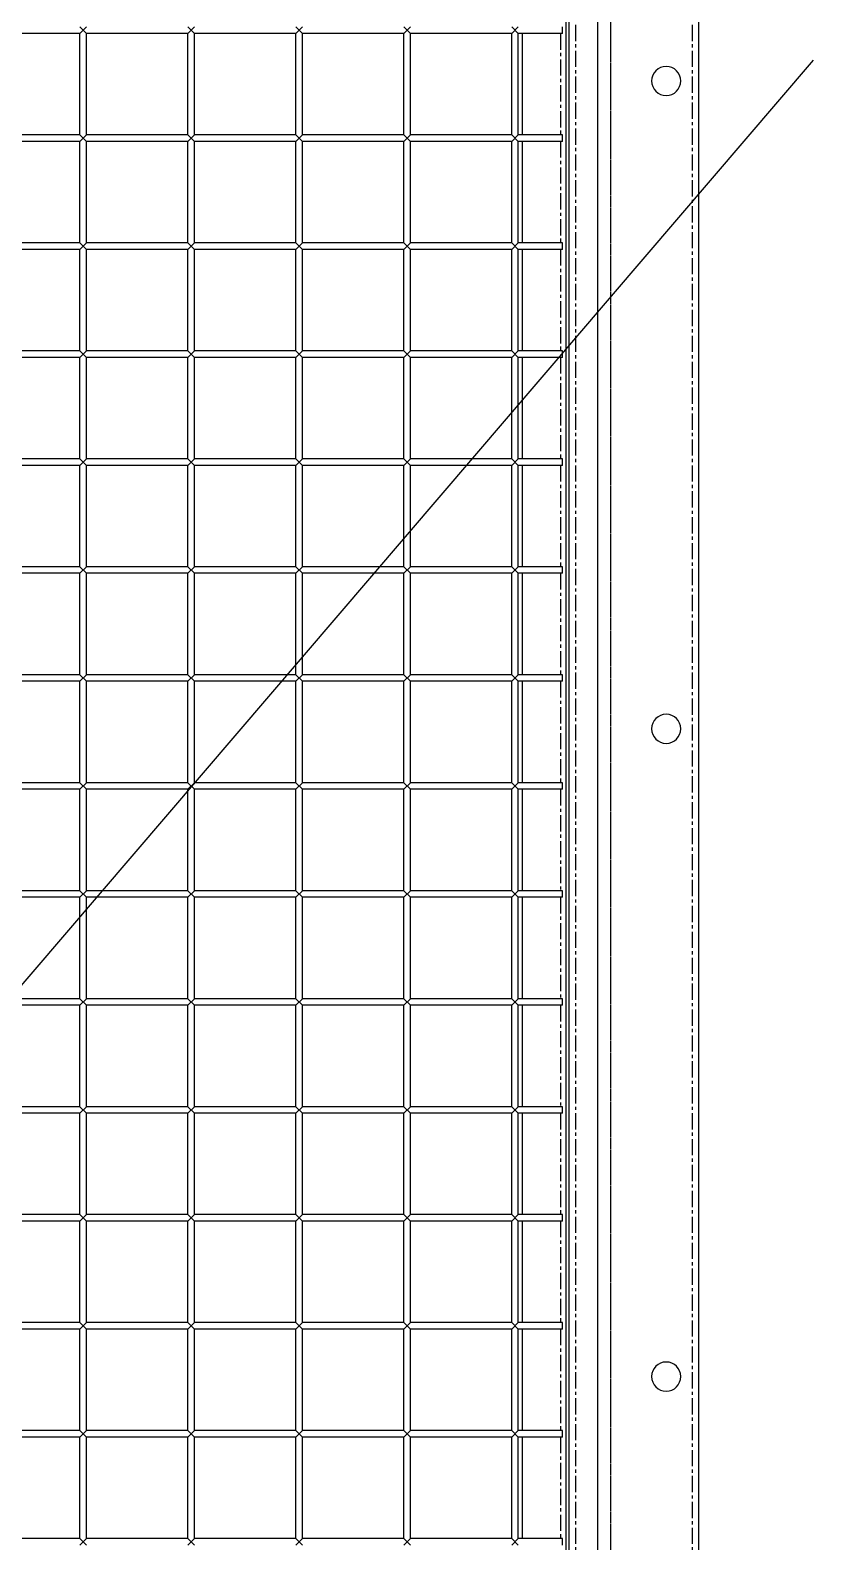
# Model space of a CAD drawing. Header units: millimetres. Extents: x -198529 to 244266, y -64 to 158464.
# Drawn here: x -170408 to -170034, y 95307 to 96007 of the extents above; entities that cross this region are included whole.
import ezdxf

# ---------------------------------------------------------------- set-up
doc = ezdxf.new("R2010")
doc.units = ezdxf.units.MM
doc.linetypes.add('CENTER', pattern=[12, 7.5, -1.5, 1.5, -1.5])
doc.linetypes.add('HIDDEN2', pattern=[4.7625, 3.175, -1.5875])
for name, color, linetype in [('0-DCC', 30, 'Continuous'), ('0-DCC-STRUC-T', 4, 'Continuous'), ('K-CEIL-DCC-RACK', 10, 'Continuous')]:
    doc.layers.add(name, color=color, linetype=linetype)

# ---------------------------------------------------------------- blocks, each defined once
blk = doc.blocks.new('DCC2850x1800(右)')
at = {"color": 0, "linetype": 'Continuous'}
for p, q in [((62906, -72678.48), (62906, -74478.48)), ((62966, -74478.48), (62966, -72678.48)), ((62967.5, -72730.88), (62967.5, -74426.08)), ((62969, -73006.48), (62969, -73003.48)), ((62969, -73006.48), (62989.5, -73006.48)), ((62987.5, -73053.48), (62987.5, -73006.48)), ((62992.5, -73006.48), (62989.5, -73003.48)), ((62992.5, -73003.48), (62989.5, -73006.48)), ((62989.5, -73053.48), (62989.5, -73006.48)), ((62992.5, -73053.48), (62992.5, -73006.48)), ((62992.5, -73006.48), (63039.5, -73006.48)), ((63042.5, -73006.48), (63039.5, -73003.48)), ((63042.5, -73003.48), (63039.5, -73006.48)), ((63039.5, -73053.48), (63039.5, -73006.48)), ((63042.5, -73006.48), (63089.5, -73006.48)), ((63042.5, -73053.48), (63042.5, -73006.48)), ((63092.5, -73006.48), (63089.5, -73003.48)), ((63092.5, -73003.48), (63089.5, -73006.48)), ((63089.5, -73053.48), (63089.5, -73006.48)), ((63092.5, -73006.48), (63139.5, -73006.48)), ((63092.5, -73053.48), (63092.5, -73006.48)), ((63142.5, -73006.48), (63139.5, -73003.48)), ((63142.5, -73003.48), (63139.5, -73006.48)), ((63139.5, -73053.48), (63139.5, -73006.48)), ((63142.5, -73006.48), (63189.5, -73006.48)), ((63142.5, -73053.48), (63142.5, -73006.48)), ((63192.5, -73006.48), (63189.5, -73003.48)), ((63192.5, -73003.48), (63189.5, -73006.48)), ((63189.5, -73053.48), (63189.5, -73006.48)), ((63192.5, -73006.48), (63239.5, -73006.48)), ((63192.5, -73053.48), (63192.5, -73006.48)), ((62969, -73053.48), (62989.5, -73053.48)), ((62969, -73056.48), (62969, -73053.48)), ((62969, -73056.48), (62989.5, -73056.48)), ((62987.5, -73103.48), (62987.5, -73056.48)), ((62992.5, -73056.48), (62989.5, -73053.48)), ((62992.5, -73053.48), (62989.5, -73056.48)), ((62989.5, -73103.48), (62989.5, -73056.48)), ((62992.5, -73053.48), (63039.5, -73053.48)), ((62992.5, -73103.48), (62992.5, -73056.48)), ((62992.5, -73056.48), (63039.5, -73056.48)), ((63042.5, -73056.48), (63039.5, -73053.48)), ((63042.5, -73053.48), (63039.5, -73056.48)), ((63039.5, -73103.48), (63039.5, -73056.48)), ((63042.5, -73053.48), (63089.5, -73053.48)), ((63042.5, -73056.48), (63089.5, -73056.48)), ((63042.5, -73103.48), (63042.5, -73056.48)), ((63092.5, -73056.48), (63089.5, -73053.48)), ((63092.5, -73053.48), (63089.5, -73056.48)), ((63089.5, -73103.48), (63089.5, -73056.48)), ((63092.5, -73053.48), (63139.5, -73053.48)), ((63092.5, -73056.48), (63139.5, -73056.48)), ((63092.5, -73103.48), (63092.5, -73056.48)), ((63142.5, -73056.48), (63139.5, -73053.48)), ((63142.5, -73053.48), (63139.5, -73056.48)), ((63139.5, -73103.48), (63139.5, -73056.48)), ((63142.5, -73053.48), (63189.5, -73053.48)), ((63142.5, -73056.48), (63189.5, -73056.48)), ((63142.5, -73103.48), (63142.5, -73056.48)), ((63192.5, -73056.48), (63189.5, -73053.48)), ((63192.5, -73053.48), (63189.5, -73056.48)), ((63189.5, -73103.48), (63189.5, -73056.48)), ((63192.5, -73053.48), (63239.5, -73053.48)), ((63192.5, -73056.48), (63239.5, -73056.48)), ((63192.5, -73103.48), (63192.5, -73056.48)), ((62969, -73103.48), (62989.5, -73103.48)), ((62969, -73106.48), (62969, -73103.48)), ((62969, -73106.48), (62989.5, -73106.48)), ((62987.5, -73153.48), (62987.5, -73106.48)), ((62992.5, -73106.48), (62989.5, -73103.48)), ((62992.5, -73103.48), (62989.5, -73106.48)), ((62989.5, -73153.48), (62989.5, -73106.48)), ((62992.5, -73103.48), (63039.5, -73103.48)), ((62992.5, -73153.48), (62992.5, -73106.48)), ((62992.5, -73106.48), (63039.5, -73106.48)), ((63042.5, -73106.48), (63039.5, -73103.48)), ((63042.5, -73103.48), (63039.5, -73106.48)), ((63039.5, -73153.48), (63039.5, -73106.48)), ((63042.5, -73103.48), (63089.5, -73103.48)), ((63042.5, -73106.48), (63089.5, -73106.48)), ((63042.5, -73153.48), (63042.5, -73106.48)), ((63092.5, -73106.48), (63089.5, -73103.48)), ((63092.5, -73103.48), (63089.5, -73106.48)), ((63089.5, -73153.48), (63089.5, -73106.48)), ((63092.5, -73103.48), (63139.5, -73103.48)), ((63092.5, -73106.48), (63139.5, -73106.48)), ((63092.5, -73153.48), (63092.5, -73106.48)), ((63142.5, -73106.48), (63139.5, -73103.48)), ((63142.5, -73103.48), (63139.5, -73106.48)), ((63139.5, -73153.48), (63139.5, -73106.48)), ((63142.5, -73103.48), (63189.5, -73103.48)), ((63142.5, -73106.48), (63189.5, -73106.48)), ((63142.5, -73153.48), (63142.5, -73106.48)), ((63192.5, -73106.48), (63189.5, -73103.48)), ((63192.5, -73103.48), (63189.5, -73106.48)), ((63189.5, -73153.48), (63189.5, -73106.48)), ((63192.5, -73103.48), (63239.5, -73103.48)), ((63192.5, -73106.48), (63239.5, -73106.48)), ((63192.5, -73153.48), (63192.5, -73106.48)), ((62969, -73153.48), (62989.5, -73153.48)), ((62969, -73156.48), (62969, -73153.48)), ((62969, -73156.48), (62989.5, -73156.48)), ((62987.5, -73203.48), (62987.5, -73156.48)), ((62992.5, -73156.48), (62989.5, -73153.48)), ((62992.5, -73153.48), (62989.5, -73156.48)), ((62989.5, -73203.48), (62989.5, -73156.48)), ((62992.5, -73153.48), (63039.5, -73153.48)), ((62992.5, -73203.48), (62992.5, -73156.48)), ((62992.5, -73156.48), (63039.5, -73156.48)), ((63042.5, -73156.48), (63039.5, -73153.48)), ((63042.5, -73153.48), (63039.5, -73156.48)), ((63039.5, -73203.48), (63039.5, -73156.48)), ((63042.5, -73153.48), (63089.5, -73153.48)), ((63042.5, -73156.48), (63089.5, -73156.48)), ((63042.5, -73203.48), (63042.5, -73156.48)), ((63092.5, -73156.48), (63089.5, -73153.48)), ((63092.5, -73153.48), (63089.5, -73156.48)), ((63089.5, -73203.48), (63089.5, -73156.48)), ((63092.5, -73153.48), (63139.5, -73153.48)), ((63092.5, -73156.48), (63139.5, -73156.48)), ((63092.5, -73203.48), (63092.5, -73156.48)), ((63142.5, -73156.48), (63139.5, -73153.48)), ((63142.5, -73153.48), (63139.5, -73156.48)), ((63139.5, -73203.48), (63139.5, -73156.48)), ((63142.5, -73153.48), (63189.5, -73153.48)), ((63142.5, -73156.48), (63189.5, -73156.48)), ((63142.5, -73203.48), (63142.5, -73156.48)), ((63192.5, -73156.48), (63189.5, -73153.48)), ((63192.5, -73153.48), (63189.5, -73156.48)), ((63189.5, -73203.48), (63189.5, -73156.48)), ((63192.5, -73153.48), (63239.5, -73153.48)), ((63192.5, -73156.48), (63239.5, -73156.48)), ((63192.5, -73203.48), (63192.5, -73156.48)), ((62969, -73203.48), (62989.5, -73203.48)), ((62969, -73206.48), (62969, -73203.48)), ((62992.5, -73206.48), (62989.5, -73203.48)), ((62992.5, -73203.48), (62989.5, -73206.48)), ((62992.5, -73203.48), (63039.5, -73203.48)), ((63042.5, -73206.48), (63039.5, -73203.48)), ((63042.5, -73203.48), (63039.5, -73206.48)), ((63042.5, -73203.48), (63089.5, -73203.48)), ((63092.5, -73206.48), (63089.5, -73203.48)), ((63092.5, -73203.48), (63089.5, -73206.48)), ((63092.5, -73203.48), (63139.5, -73203.48)), ((63142.5, -73206.48), (63139.5, -73203.48)), ((63142.5, -73203.48), (63139.5, -73206.48)), ((63142.5, -73203.48), (63189.5, -73203.48)), ((63192.5, -73206.48), (63189.5, -73203.48)), ((63192.5, -73203.48), (63189.5, -73206.48)), ((63192.5, -73203.48), (63239.5, -73203.48)), ((62969, -73206.48), (62989.5, -73206.48)), ((62987.5, -73253.48), (62987.5, -73206.48)), ((62989.5, -73253.48), (62989.5, -73206.48)), ((62992.5, -73253.48), (62992.5, -73206.48)), ((62992.5, -73206.48), (63039.5, -73206.48)), ((63039.5, -73253.48), (63039.5, -73206.48)), ((63042.5, -73206.48), (63089.5, -73206.48)), ((63042.5, -73253.48), (63042.5, -73206.48)), ((63089.5, -73253.48), (63089.5, -73206.48)), ((63092.5, -73206.48), (63139.5, -73206.48)), ((63092.5, -73253.48), (63092.5, -73206.48)), ((63139.5, -73253.48), (63139.5, -73206.48)), ((63142.5, -73206.48), (63189.5, -73206.48)), ((63142.5, -73253.48), (63142.5, -73206.48)), ((63189.5, -73253.48), (63189.5, -73206.48)), ((63192.5, -73206.48), (63239.5, -73206.48)), ((63192.5, -73253.48), (63192.5, -73206.48)), ((62969, -73253.48), (62989.5, -73253.48)), ((62969, -73256.48), (62969, -73253.48)), ((62992.5, -73256.48), (62989.5, -73253.48)), ((62992.5, -73253.48), (62989.5, -73256.48)), ((62992.5, -73253.48), (63039.5, -73253.48)), ((63042.5, -73256.48), (63039.5, -73253.48)), ((63042.5, -73253.48), (63039.5, -73256.48)), ((63042.5, -73253.48), (63089.5, -73253.48)), ((63092.5, -73256.48), (63089.5, -73253.48)), ((63092.5, -73253.48), (63089.5, -73256.48)), ((63092.5, -73253.48), (63139.5, -73253.48)), ((63142.5, -73256.48), (63139.5, -73253.48)), ((63142.5, -73253.48), (63139.5, -73256.48)), ((63142.5, -73253.48), (63189.5, -73253.48)), ((63192.5, -73256.48), (63189.5, -73253.48)), ((63192.5, -73253.48), (63189.5, -73256.48)), ((63192.5, -73253.48), (63239.5, -73253.48)), ((62969, -73256.48), (62989.5, -73256.48)), ((62987.5, -73303.48), (62987.5, -73256.48)), ((62989.5, -73303.48), (62989.5, -73256.48)), ((62992.5, -73303.48), (62992.5, -73256.48)), ((62992.5, -73256.48), (63039.5, -73256.48)), ((63039.5, -73303.48), (63039.5, -73256.48)), ((63042.5, -73256.48), (63089.5, -73256.48)), ((63042.5, -73303.48), (63042.5, -73256.48)), ((63089.5, -73303.48), (63089.5, -73256.48)), ((63092.5, -73256.48), (63139.5, -73256.48)), ((63092.5, -73303.48), (63092.5, -73256.48)), ((63139.5, -73303.48), (63139.5, -73256.48)), ((63142.5, -73256.48), (63189.5, -73256.48)), ((63142.5, -73303.48), (63142.5, -73256.48)), ((63189.5, -73303.48), (63189.5, -73256.48)), ((63192.5, -73256.48), (63239.5, -73256.48)), ((63192.5, -73303.48), (63192.5, -73256.48)), ((62969, -73303.48), (62989.5, -73303.48)), ((62969, -73306.48), (62969, -73303.48)), ((62992.5, -73306.48), (62989.5, -73303.48)), ((62992.5, -73303.48), (62989.5, -73306.48)), ((62992.5, -73303.48), (63039.5, -73303.48)), ((63042.5, -73306.48), (63039.5, -73303.48)), ((63042.5, -73303.48), (63039.5, -73306.48)), ((63042.5, -73303.48), (63089.5, -73303.48)), ((63092.5, -73306.48), (63089.5, -73303.48)), ((63092.5, -73303.48), (63089.5, -73306.48)), ((63092.5, -73303.48), (63139.5, -73303.48)), ((63142.5, -73306.48), (63139.5, -73303.48)), ((63142.5, -73303.48), (63139.5, -73306.48)), ((63142.5, -73303.48), (63189.5, -73303.48)), ((63192.5, -73306.48), (63189.5, -73303.48)), ((63192.5, -73303.48), (63189.5, -73306.48)), ((63192.5, -73303.48), (63239.5, -73303.48)), ((62969, -73306.48), (62989.5, -73306.48)), ((62987.5, -73353.48), (62987.5, -73306.48)), ((62989.5, -73353.48), (62989.5, -73306.48)), ((62992.5, -73353.48), (62992.5, -73306.48)), ((62992.5, -73306.48), (63039.5, -73306.48)), ((63039.5, -73353.48), (63039.5, -73306.48)), ((63042.5, -73306.48), (63089.5, -73306.48)), ((63042.5, -73353.48), (63042.5, -73306.48)), ((63089.5, -73353.48), (63089.5, -73306.48)), ((63092.5, -73306.48), (63139.5, -73306.48)), ((63092.5, -73353.48), (63092.5, -73306.48)), ((63139.5, -73353.48), (63139.5, -73306.48)), ((63142.5, -73306.48), (63189.5, -73306.48)), ((63142.5, -73353.48), (63142.5, -73306.48)), ((63189.5, -73353.48), (63189.5, -73306.48)), ((63192.5, -73306.48), (63239.5, -73306.48)), ((63192.5, -73353.48), (63192.5, -73306.48)), ((62969, -73353.48), (62989.5, -73353.48)), ((62969, -73356.48), (62969, -73353.48)), ((62969, -73356.48), (62989.5, -73356.48)), ((62987.5, -73403.48), (62987.5, -73356.48)), ((62992.5, -73356.48), (62989.5, -73353.48)), ((62992.5, -73353.48), (62989.5, -73356.48)), ((62989.5, -73403.48), (62989.5, -73356.48)), ((62992.5, -73353.48), (63039.5, -73353.48)), ((62992.5, -73403.48), (62992.5, -73356.48)), ((62992.5, -73356.48), (63039.5, -73356.48)), ((63042.5, -73356.48), (63039.5, -73353.48)), ((63042.5, -73353.48), (63039.5, -73356.48)), ((63039.5, -73403.48), (63039.5, -73356.48)), ((63042.5, -73353.48), (63089.5, -73353.48)), ((63042.5, -73356.48), (63089.5, -73356.48)), ((63042.5, -73403.48), (63042.5, -73356.48)), ((63092.5, -73356.48), (63089.5, -73353.48)), ((63092.5, -73353.48), (63089.5, -73356.48)), ((63089.5, -73403.48), (63089.5, -73356.48)), ((63092.5, -73353.48), (63139.5, -73353.48)), ((63092.5, -73356.48), (63139.5, -73356.48)), ((63092.5, -73403.48), (63092.5, -73356.48)), ((63142.5, -73356.48), (63139.5, -73353.48)), ((63142.5, -73353.48), (63139.5, -73356.48)), ((63139.5, -73403.48), (63139.5, -73356.48)), ((63142.5, -73353.48), (63189.5, -73353.48)), ((63142.5, -73356.48), (63189.5, -73356.48)), ((63142.5, -73403.48), (63142.5, -73356.48)), ((63192.5, -73353.48), (63189.5, -73356.48)), ((63192.5, -73356.48), (63189.5, -73353.48)), ((63189.5, -73403.48), (63189.5, -73356.48)), ((63192.5, -73353.48), (63239.5, -73353.48)), ((63192.5, -73356.48), (63239.5, -73356.48)), ((63192.5, -73403.48), (63192.5, -73356.48)), ((62969, -73403.48), (62989.5, -73403.48)), ((62969, -73406.48), (62969, -73403.48)), ((62969, -73406.48), (62989.5, -73406.48)), ((62987.5, -73453.48), (62987.5, -73406.48)), ((62992.5, -73403.48), (62989.5, -73406.48)), ((62992.5, -73406.48), (62989.5, -73403.48)), ((62989.5, -73453.48), (62989.5, -73406.48)), ((62992.5, -73403.48), (63039.5, -73403.48)), ((62992.5, -73453.48), (62992.5, -73406.48)), ((62992.5, -73406.48), (63039.5, -73406.48)), ((63042.5, -73403.48), (63039.5, -73406.48)), ((63042.5, -73406.48), (63039.5, -73403.48)), ((63039.5, -73453.48), (63039.5, -73406.48)), ((63042.5, -73403.48), (63089.5, -73403.48)), ((63042.5, -73406.48), (63089.5, -73406.48)), ((63042.5, -73453.48), (63042.5, -73406.48)), ((63092.5, -73406.48), (63089.5, -73403.48)), ((63092.5, -73403.48), (63089.5, -73406.48)), ((63089.5, -73453.48), (63089.5, -73406.48)), ((63092.5, -73403.48), (63139.5, -73403.48)), ((63092.5, -73406.48), (63139.5, -73406.48)), ((63092.5, -73453.48), (63092.5, -73406.48)), ((63142.5, -73403.48), (63139.5, -73406.48)), ((63142.5, -73406.48), (63139.5, -73403.48)), ((63139.5, -73453.48), (63139.5, -73406.48)), ((63142.5, -73403.48), (63189.5, -73403.48)), ((63142.5, -73406.48), (63189.5, -73406.48)), ((63142.5, -73453.48), (63142.5, -73406.48)), ((63192.5, -73403.48), (63189.5, -73406.48)), ((63192.5, -73406.48), (63189.5, -73403.48)), ((63189.5, -73453.48), (63189.5, -73406.48)), ((63192.5, -73403.48), (63239.5, -73403.48)), ((63192.5, -73406.48), (63239.5, -73406.48)), ((63192.5, -73453.48), (63192.5, -73406.48)), ((62969, -73453.48), (62989.5, -73453.48)), ((62969, -73456.48), (62969, -73453.48)), ((62969, -73456.48), (62989.5, -73456.48)), ((62987.5, -73503.48), (62987.5, -73456.48)), ((62992.5, -73453.48), (62989.5, -73456.48)), ((62992.5, -73456.48), (62989.5, -73453.48)), ((62989.5, -73503.48), (62989.5, -73456.48)), ((62992.5, -73453.48), (63039.5, -73453.48)), ((62992.5, -73503.48), (62992.5, -73456.48)), ((62992.5, -73456.48), (63039.5, -73456.48)), ((63042.5, -73453.48), (63039.5, -73456.48)), ((63042.5, -73456.48), (63039.5, -73453.48)), ((63039.5, -73503.48), (63039.5, -73456.48)), ((63042.5, -73453.48), (63089.5, -73453.48)), ((63042.5, -73456.48), (63089.5, -73456.48)), ((63042.5, -73503.48), (63042.5, -73456.48)), ((63092.5, -73453.48), (63089.5, -73456.48)), ((63092.5, -73456.48), (63089.5, -73453.48)), ((63089.5, -73503.48), (63089.5, -73456.48)), ((63092.5, -73453.48), (63139.5, -73453.48)), ((63092.5, -73456.48), (63139.5, -73456.48)), ((63092.5, -73503.48), (63092.5, -73456.48)), ((63142.5, -73453.48), (63139.5, -73456.48)), ((63142.5, -73456.48), (63139.5, -73453.48)), ((63139.5, -73503.48), (63139.5, -73456.48)), ((63142.5, -73453.48), (63189.5, -73453.48)), ((63142.5, -73456.48), (63189.5, -73456.48)), ((63142.5, -73503.48), (63142.5, -73456.48)), ((63192.5, -73453.48), (63189.5, -73456.48)), ((63192.5, -73456.48), (63189.5, -73453.48)), ((63189.5, -73503.48), (63189.5, -73456.48)), ((63192.5, -73453.48), (63239.5, -73453.48)), ((63192.5, -73456.48), (63239.5, -73456.48)), ((63192.5, -73503.48), (63192.5, -73456.48)), ((62969, -73503.48), (62989.5, -73503.48)), ((62969, -73506.48), (62969, -73503.48)), ((62969, -73506.48), (62989.5, -73506.48)), ((62987.5, -73553.48), (62987.5, -73506.48)), ((62992.5, -73503.48), (62989.5, -73506.48)), ((62992.5, -73506.48), (62989.5, -73503.48)), ((62989.5, -73553.48), (62989.5, -73506.48)), ((62992.5, -73503.48), (63039.5, -73503.48)), ((62992.5, -73553.48), (62992.5, -73506.48)), ((62992.5, -73506.48), (63039.5, -73506.48)), ((63042.5, -73503.48), (63039.5, -73506.48)), ((63042.5, -73506.48), (63039.5, -73503.48)), ((63039.5, -73553.48), (63039.5, -73506.48)), ((63042.5, -73503.48), (63089.5, -73503.48)), ((63042.5, -73506.48), (63089.5, -73506.48)), ((63042.5, -73553.48), (63042.5, -73506.48)), ((63092.5, -73503.48), (63089.5, -73506.48)), ((63092.5, -73506.48), (63089.5, -73503.48)), ((63089.5, -73553.48), (63089.5, -73506.48)), ((63092.5, -73503.48), (63139.5, -73503.48)), ((63092.5, -73506.48), (63139.5, -73506.48)), ((63092.5, -73553.48), (63092.5, -73506.48)), ((63142.5, -73503.48), (63139.5, -73506.48)), ((63142.5, -73506.48), (63139.5, -73503.48)), ((63139.5, -73553.48), (63139.5, -73506.48)), ((63142.5, -73503.48), (63189.5, -73503.48)), ((63142.5, -73506.48), (63189.5, -73506.48)), ((63142.5, -73553.48), (63142.5, -73506.48)), ((63192.5, -73503.48), (63189.5, -73506.48)), ((63192.5, -73506.48), (63189.5, -73503.48)), ((63189.5, -73553.48), (63189.5, -73506.48)), ((63192.5, -73503.48), (63239.5, -73503.48)), ((63192.5, -73506.48), (63239.5, -73506.48)), ((63192.5, -73553.48), (63192.5, -73506.48)), ((62969, -73553.48), (62989.5, -73553.48)), ((62969, -73556.48), (62969, -73553.48)), ((62992.5, -73553.48), (62989.5, -73556.48)), ((62992.5, -73556.48), (62989.5, -73553.48)), ((62992.5, -73553.48), (63039.5, -73553.48)), ((63042.5, -73553.48), (63039.5, -73556.48)), ((63042.5, -73556.48), (63039.5, -73553.48)), ((63042.5, -73553.48), (63089.5, -73553.48)), ((63092.5, -73553.48), (63089.5, -73556.48)), ((63092.5, -73556.48), (63089.5, -73553.48)), ((63092.5, -73553.48), (63139.5, -73553.48)), ((63142.5, -73553.48), (63139.5, -73556.48)), ((63142.5, -73556.48), (63139.5, -73553.48)), ((63142.5, -73553.48), (63189.5, -73553.48)), ((63192.5, -73553.48), (63189.5, -73556.48)), ((63192.5, -73556.48), (63189.5, -73553.48)), ((63192.5, -73553.48), (63239.5, -73553.48)), ((62969, -73556.48), (62989.5, -73556.48)), ((62987.5, -73603.48), (62987.5, -73556.48)), ((62989.5, -73603.48), (62989.5, -73556.48)), ((62992.5, -73603.48), (62992.5, -73556.48)), ((62992.5, -73556.48), (63039.5, -73556.48)), ((63039.5, -73603.48), (63039.5, -73556.48)), ((63042.5, -73556.48), (63089.5, -73556.48)), ((63042.5, -73603.48), (63042.5, -73556.48)), ((63089.5, -73603.48), (63089.5, -73556.48)), ((63092.5, -73556.48), (63139.5, -73556.48)), ((63092.5, -73603.48), (63092.5, -73556.48)), ((63139.5, -73603.48), (63139.5, -73556.48)), ((63142.5, -73556.48), (63189.5, -73556.48)), ((63142.5, -73603.48), (63142.5, -73556.48)), ((63189.5, -73603.48), (63189.5, -73556.48)), ((63192.5, -73556.48), (63239.5, -73556.48)), ((63192.5, -73603.48), (63192.5, -73556.48)), ((62969, -73603.48), (62989.5, -73603.48)), ((62969, -73606.48), (62969, -73603.48)), ((62992.5, -73603.48), (62989.5, -73606.48)), ((62992.5, -73606.48), (62989.5, -73603.48)), ((62992.5, -73603.48), (63039.5, -73603.48)), ((63042.5, -73603.48), (63039.5, -73606.48)), ((63042.5, -73606.48), (63039.5, -73603.48)), ((63042.5, -73603.48), (63089.5, -73603.48)), ((63092.5, -73603.48), (63089.5, -73606.48)), ((63092.5, -73606.48), (63089.5, -73603.48)), ((63092.5, -73603.48), (63139.5, -73603.48)), ((63142.5, -73603.48), (63139.5, -73606.48)), ((63142.5, -73606.48), (63139.5, -73603.48)), ((63142.5, -73603.48), (63189.5, -73603.48)), ((63192.5, -73603.48), (63189.5, -73606.48)), ((63192.5, -73606.48), (63189.5, -73603.48)), ((63192.5, -73603.48), (63239.5, -73603.48)), ((62969, -73606.48), (62989.5, -73606.48)), ((62987.5, -73653.48), (62987.5, -73606.48)), ((62989.5, -73653.48), (62989.5, -73606.48)), ((62992.5, -73653.48), (62992.5, -73606.48)), ((62992.5, -73606.48), (63039.5, -73606.48)), ((63039.5, -73653.48), (63039.5, -73606.48)), ((63042.5, -73606.48), (63089.5, -73606.48)), ((63042.5, -73653.48), (63042.5, -73606.48)), ((63089.5, -73653.48), (63089.5, -73606.48)), ((63092.5, -73606.48), (63139.5, -73606.48)), ((63092.5, -73653.48), (63092.5, -73606.48)), ((63139.5, -73653.48), (63139.5, -73606.48)), ((63142.5, -73606.48), (63189.5, -73606.48)), ((63142.5, -73653.48), (63142.5, -73606.48)), ((63189.5, -73653.48), (63189.5, -73606.48)), ((63192.5, -73606.48), (63239.5, -73606.48)), ((63192.5, -73653.48), (63192.5, -73606.48)), ((62969, -73653.48), (62989.5, -73653.48)), ((62969, -73656.48), (62969, -73653.48)), ((62992.5, -73653.48), (62989.5, -73656.48)), ((62992.5, -73656.48), (62989.5, -73653.48)), ((62992.5, -73653.48), (63039.5, -73653.48)), ((63042.5, -73653.48), (63039.5, -73656.48)), ((63042.5, -73656.48), (63039.5, -73653.48)), ((63042.5, -73653.48), (63089.5, -73653.48)), ((63092.5, -73653.48), (63089.5, -73656.48)), ((63092.5, -73656.48), (63089.5, -73653.48)), ((63092.5, -73653.48), (63139.5, -73653.48)), ((63142.5, -73653.48), (63139.5, -73656.48)), ((63142.5, -73656.48), (63139.5, -73653.48)), ((63142.5, -73653.48), (63189.5, -73653.48)), ((63192.5, -73653.48), (63189.5, -73656.48)), ((63192.5, -73656.48), (63189.5, -73653.48)), ((63192.5, -73653.48), (63239.5, -73653.48)), ((62969, -73656.48), (62989.5, -73656.48)), ((62987.5, -73703.48), (62987.5, -73656.48)), ((62989.5, -73703.48), (62989.5, -73656.48)), ((62992.5, -73703.48), (62992.5, -73656.48)), ((62992.5, -73656.48), (63039.5, -73656.48)), ((63039.5, -73703.48), (63039.5, -73656.48)), ((63042.5, -73656.48), (63089.5, -73656.48)), ((63042.5, -73703.48), (63042.5, -73656.48)), ((63089.5, -73703.48), (63089.5, -73656.48)), ((63092.5, -73656.48), (63139.5, -73656.48)), ((63092.5, -73703.48), (63092.5, -73656.48)), ((63139.5, -73703.48), (63139.5, -73656.48)), ((63142.5, -73656.48), (63189.5, -73656.48)), ((63142.5, -73703.48), (63142.5, -73656.48)), ((63189.5, -73703.48), (63189.5, -73656.48)), ((63192.5, -73656.48), (63239.5, -73656.48)), ((63192.5, -73703.48), (63192.5, -73656.48)), ((62969, -73703.48), (62989.5, -73703.48)), ((62969, -73706.48), (62969, -73703.48)), ((62992.5, -73703.48), (62989.5, -73706.48)), ((62992.5, -73706.48), (62989.5, -73703.48)), ((62992.5, -73703.48), (63039.5, -73703.48)), ((63042.5, -73703.48), (63039.5, -73706.48)), ((63042.5, -73706.48), (63039.5, -73703.48)), ((63042.5, -73703.48), (63089.5, -73703.48)), ((63092.5, -73703.48), (63089.5, -73706.48)), ((63092.5, -73706.48), (63089.5, -73703.48)), ((63092.5, -73703.48), (63139.5, -73703.48)), ((63142.5, -73703.48), (63139.5, -73706.48)), ((63142.5, -73706.48), (63139.5, -73703.48)), ((63142.5, -73703.48), (63189.5, -73703.48)), ((63192.5, -73703.48), (63189.5, -73706.48)), ((63192.5, -73706.48), (63189.5, -73703.48)), ((63192.5, -73703.48), (63239.5, -73703.48))]:
    blk.add_line(p, q, dxfattribs=at)
at = {"color": 0, "linetype": 'CENTER'}
for p, q in [((62909, -72678.48), (62909, -74478.48)), ((62963, -72678.48), (62963, -74478.48)), ((62970, -73006.48), (62970, -73053.48)), ((62970, -73056.48), (62970, -73103.48)), ((62970, -73106.48), (62970, -73153.48)), ((62970, -73156.48), (62970, -73203.48)), ((62970, -73206.48), (62970, -73253.48)), ((62970, -73256.48), (62970, -73303.48)), ((62970, -73306.48), (62970, -73353.48)), ((62970, -73356.48), (62970, -73403.48)), ((62970, -73406.48), (62970, -73453.48)), ((62970, -73456.48), (62970, -73503.48)), ((62970, -73506.48), (62970, -73553.48)), ((62970, -73556.48), (62970, -73603.48)), ((62970, -73606.48), (62970, -73653.48)), ((62970, -73656.48), (62970, -73703.48))]:
    blk.add_line(p, q, dxfattribs=at)
at = {"color": 0, "linetype": 'Continuous'}
for centre in [(62921, -73028.48), (62921, -73028.48), (62921, -73328.48), (62921, -73628.48)]:
    blk.add_circle(centre, 6.75, dxfattribs=at)
blk = doc.blocks.new('H-方柱-200x8-X8')
blk.add_lwpolyline([(-100, -1190), (100, -1190), (100, 4860.48), (-100, 4860.48)], close=True)
at = {"linetype": 'HIDDEN2', "ltscale": 0.1}
blk.add_lwpolyline([(-94, -1190), (94, -1190), (94, 4860.48), (-94, 4860.48)], close=True, dxfattribs=at)

msp = doc.modelspace()

# ---------------------------------------------------------------- linework, layer by layer
at = {"layer": '0-DCC-STRUC-T'}
msp.add_line((-170475.29, 95490.65), (-170045.61, 95992.72), dxfattribs=at)

# ---------------------------------------------------------------- block references
at = {"layer": '0-DCC', "xscale": -1}
msp.add_blockref('DCC2850x1800(右)', (-107192.77, 169011.49), dxfattribs=at)
at = {"layer": 'K-CEIL-DCC-RACK'}
msp.add_blockref('H-方柱-200x8-X8', (-170045.54, 95682.53), dxfattribs=at)

doc.saveas('drawing.dxf')
